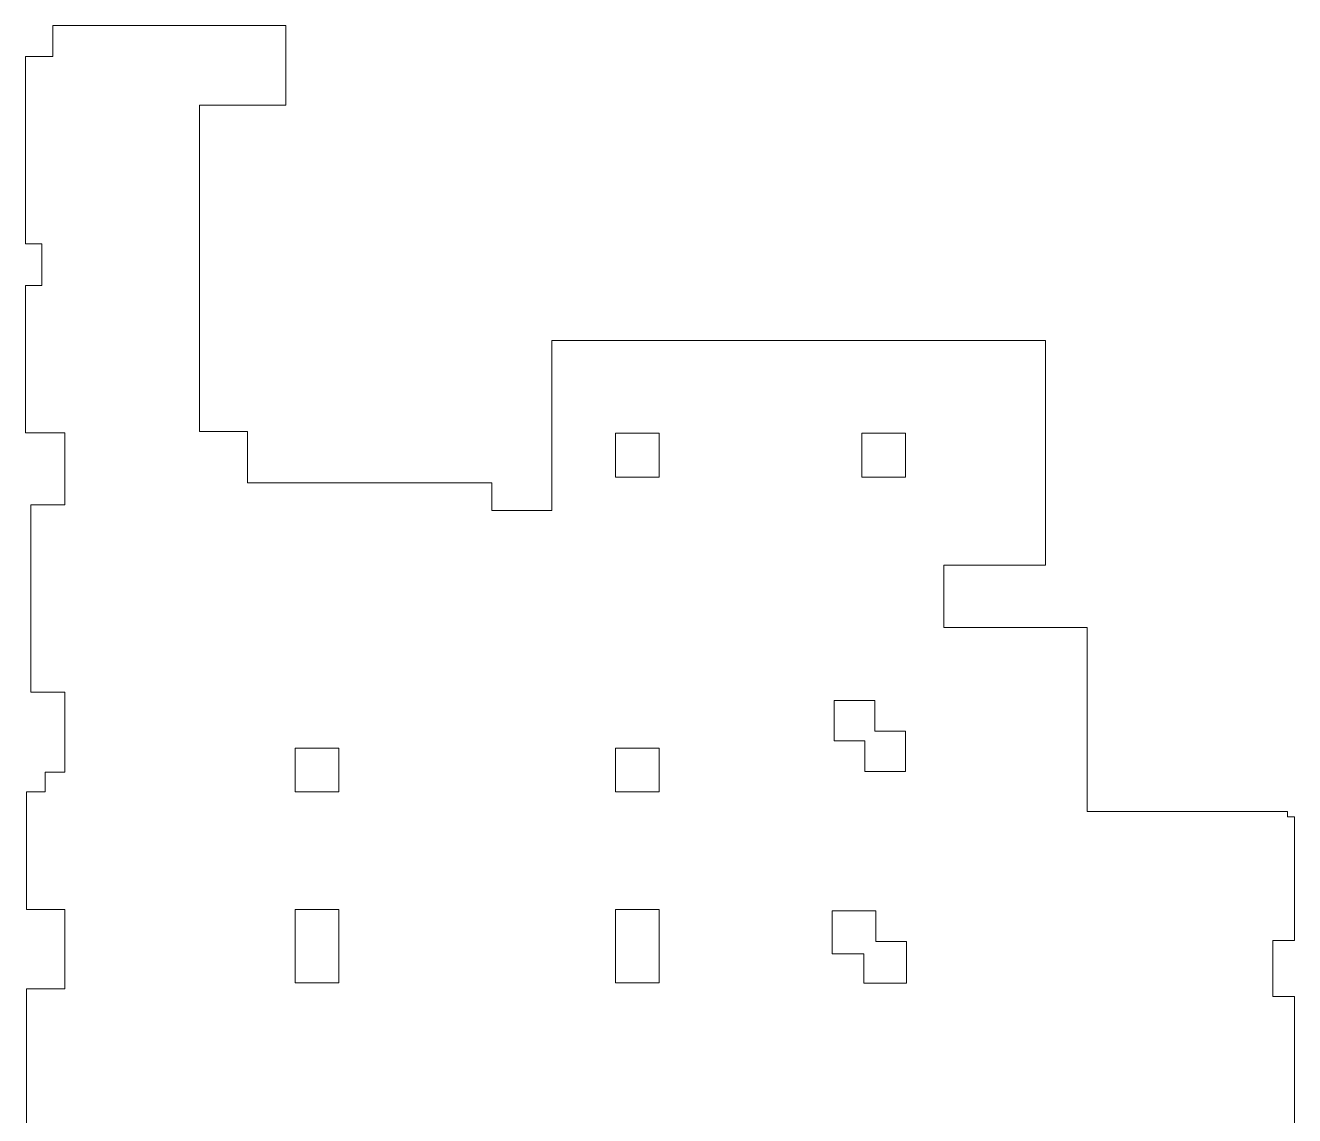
# Model space of a CAD drawing. Header units: millimetres. Extents: x -537608 to 253996, y -217170 to 186033.
# Drawn here: x -235826 to -212636, y -170899 to -150981 of the extents above; entities that cross this region are included whole.
import ezdxf

# ---------------------------------------------------------------- set-up
doc = ezdxf.new("R2010")
doc.units = ezdxf.units.MM
doc.layers.add('PDF _Геометрия', color=7, linetype='Continuous')

msp = doc.modelspace()

# ---------------------------------------------------------------- linework, layer by layer
at = {"layer": 'PDF _Геометрия', "color": 140, "lineweight": 20, "true_color": 0x01a6fe}
for p, q in [((-235326.377, -151551.3642), (-235326.377, -150980.5922)), ((-235326.377, -150980.5922), (-231066.3749, -150980.5922)), ((-231066.3749, -150980.5922), (-231066.3749, -152440.5948)), ((-235826.377, -154972.7559), (-235826.377, -151551.3642)), ((-235826.377, -151551.3642), (-235326.377, -151551.3642)), ((-231066.3749, -152440.5948), (-232646.3746, -152440.5948)), ((-232646.3746, -152440.5948), (-232646.3746, -158400.5958)), ((-235526.3757, -154972.7559), (-235826.377, -154972.7559)), ((-235526.3757, -155731.2569), (-235526.3757, -154972.7559)), ((-235826.377, -158422.7583), (-235826.377, -155731.2569)), ((-235826.377, -155731.2569), (-235526.3757, -155731.2569)), ((-226206.3724, -159840.5974), (-226206.3724, -156740.5945)), ((-226206.3724, -156740.5945), (-217186.3704, -156740.5945)), ((-217186.3704, -156740.5945), (-217186.3704, -160840.5981)), ((-235103.9724, -158422.7583), (-235826.377, -158422.7583)), ((-235103.9724, -159742.7585), (-235103.9724, -158422.7583)), ((-232646.3746, -158400.5958), (-231766.3737, -158400.5958)), ((-231766.3737, -158400.5958), (-231766.3737, -159340.5957)), ((-225046.3711, -159232.7574), (-225046.3711, -158432.7566)), ((-225046.3711, -158432.7566), (-224246.3719, -158432.7566)), ((-224246.3719, -158432.7566), (-224246.3719, -159232.7574)), ((-220546.3706, -159232.7574), (-220546.3706, -158432.7566)), ((-220546.3706, -158432.7566), (-219746.3713, -158432.7566)), ((-219746.3713, -158432.7566), (-219746.3713, -159232.7574)), ((-224246.3719, -159232.7574), (-225046.3711, -159232.7574)), ((-219746.3713, -159232.7574), (-220546.3706, -159232.7574)), ((-231766.3737, -159340.5957), (-227306.3729, -159340.5957)), ((-227306.3729, -159340.5957), (-227306.3729, -159840.5974)), ((-235723.9717, -163162.7595), (-235723.9717, -159742.7585)), ((-235723.9717, -159742.7585), (-235103.9724, -159742.7585)), ((-227306.3729, -159840.5974), (-226206.3724, -159840.5974)), ((-217186.3704, -160840.5981), (-219046.3704, -160840.5981)), ((-219046.3704, -160840.5981), (-219046.3704, -161980.5984)), ((-219046.3704, -161980.5984), (-216426.3687, -161980.5984)), ((-216426.3687, -161980.5984), (-216426.3687, -165340.5994)), ((-235103.9724, -163162.7595), (-235723.9717, -163162.7595)), ((-235103.9724, -164622.7599), (-235103.9724, -163162.7595)), ((-221048.1166, -163314.743), (-220308.116, -163314.743)), ((-221048.1166, -164054.744), (-221048.1166, -163314.743)), ((-220308.116, -163314.743), (-220308.116, -163874.744)), ((-220308.116, -163874.744), (-219748.1152, -163874.744)), ((-219748.1152, -163874.744), (-219748.1152, -164614.7434)), ((-230896.3733, -164982.76), (-230896.3733, -164182.7594)), ((-230896.3733, -164182.7594), (-230096.374, -164182.7594)), ((-230096.374, -164182.7594), (-230096.374, -164982.76)), ((-225046.3711, -164982.76), (-225046.3711, -164182.7594)), ((-225046.3711, -164182.7594), (-224246.3719, -164182.7594)), ((-224246.3719, -164182.7594), (-224246.3719, -164982.76)), ((-220488.1159, -164054.744), (-221048.1166, -164054.744)), ((-220488.1159, -164614.7434), (-220488.1159, -164054.744)), ((-235463.9723, -164982.76), (-235463.9723, -164622.7599)), ((-235463.9723, -164622.7599), (-235103.9724, -164622.7599)), ((-219748.1152, -164614.7434), (-220488.1159, -164614.7434)), ((-235803.9734, -167132.7604), (-235803.9734, -164982.76)), ((-235803.9734, -164982.76), (-235463.9723, -164982.76)), ((-230096.374, -164982.76), (-230896.3733, -164982.76)), ((-224246.3719, -164982.76), (-225046.3711, -164982.76)), ((-216426.3687, -165340.5994), (-212766.3672, -165340.5994)), ((-212766.3672, -165340.5994), (-212766.3672, -165440.5998)), ((-212766.3672, -165440.5998), (-212636.3674, -165440.5998)), ((-212636.3674, -165440.5998), (-212636.3674, -167700.6)), ((-235103.9724, -167132.7604), (-235803.9734, -167132.7604)), ((-235103.9724, -168582.7614), (-235103.9724, -167132.7604)), ((-230896.3733, -168472.7622), (-230896.3733, -167132.7604)), ((-230896.3733, -167132.7604), (-230096.374, -167132.7604)), ((-230096.374, -167132.7604), (-230096.374, -168472.7622)), ((-225046.3711, -168472.7622), (-225046.3711, -167132.7604)), ((-225046.3711, -167132.7604), (-224246.3719, -167132.7604)), ((-224246.3719, -167132.7604), (-224246.3719, -168472.7622)), ((-221086.3704, -167160.5401), (-220286.3711, -167160.5401)), ((-221086.3704, -167942.7617), (-221086.3704, -167160.5401)), ((-220286.3711, -167160.5401), (-220286.3711, -167720.5397)), ((-220286.3711, -167720.5397), (-219726.3704, -167720.5397)), ((-219726.3704, -167720.5397), (-219726.3704, -168480.5408)), ((-212636.3674, -167700.6), (-213036.3671, -167700.6)), ((-213036.3671, -167700.6), (-213036.3671, -168720.6002)), ((-220506.3708, -167942.7617), (-221086.3704, -167942.7617)), ((-220506.3708, -168480.5408), (-220506.3708, -167942.7617)), ((-235803.9734, -173682.7638), (-235803.9734, -168582.7614)), ((-235803.9734, -168582.7614), (-235103.9724, -168582.7614)), ((-230096.374, -168472.7622), (-230896.3733, -168472.7622)), ((-224246.3719, -168472.7622), (-225046.3711, -168472.7622)), ((-219726.3704, -168480.5408), (-220506.3708, -168480.5408)), ((-213036.3671, -168720.6002), (-212636.3674, -168720.6002)), ((-212636.3674, -168720.6002), (-212636.3674, -172780.6031))]:
    msp.add_line(p, q, dxfattribs=at)

doc.saveas('drawing.dxf')
